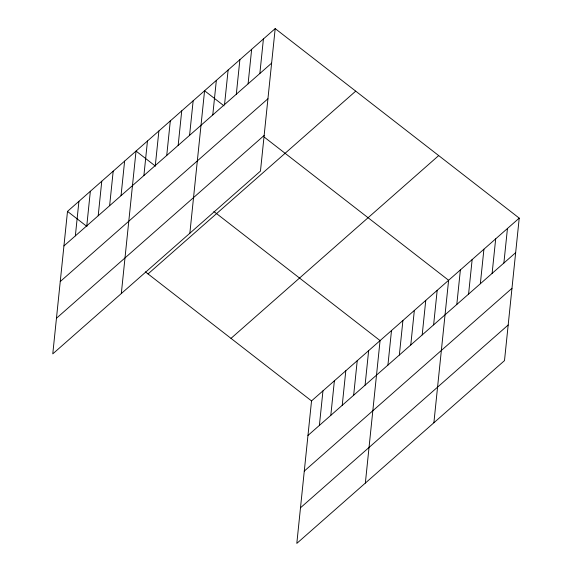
<?xml version="1.0" encoding="UTF-8"?>
<svg xmlns="http://www.w3.org/2000/svg" width="572" height="572" viewBox="0 0 572 572"><rect width="100%" height="100%" fill="white"/><g stroke="black" fill="none" stroke-linecap="round" stroke-linejoin="round"><path stroke-width="0.86" d="M275.189 28.6L67.503 211.383L52.774 353.868L260.467 171.085L275.189 28.6L519.226 218.132L504.497 360.617L296.811 543.4L311.533 400.915L519.226 218.132M75.354 235.871L78.922 201.33M86.78 225.818L90.347 191.277M98.198 215.766L101.773 181.224M109.624 205.713L113.192 171.171M121.042 195.66L124.617 161.118M121.314 293.55L136.036 151.065L155.498 166.18M143.894 175.554L147.462 141.012M155.312 165.501L158.887 130.959M166.738 155.448L170.306 120.906M178.157 145.395L181.732 110.854M189.582 135.342L193.15 100.801M189.854 233.233L204.576 90.748L224.038 105.863M212.777 114.929L216.345 80.387M224.546 104.576L228.114 70.034M236.315 94.216L239.882 59.674M248.084 83.855L251.651 49.314M259.852 73.502L263.42 38.96M319.39 425.404L322.958 390.862M330.809 415.351L334.384 380.809M342.235 405.298L345.803 370.756M353.66 395.245L357.228 360.703M365.079 385.192L368.647 350.65M365.351 483.083L380.073 340.597L213.885 211.526M387.923 365.086L391.498 330.544M399.349 355.033L402.917 320.492M410.775 344.98L414.342 310.439M422.193 334.927L425.761 300.379M433.619 324.875L437.187 290.326M433.883 422.765L448.612 280.273L264.3 137.137M456.806 304.461L460.381 269.92M468.575 294.101L472.15 259.559M480.344 283.748L483.919 249.199M492.113 273.387L495.688 238.846M503.882 263.027L507.457 228.485M63.935 245.924L271.621 63.142M60.253 281.546L267.939 98.763M56.456 318.247L264.142 135.464M148.034 273.931L355.72 91.141M231.002 338.367L438.695 155.584M307.965 435.456L515.651 252.674M304.283 471.078L511.976 288.295M300.493 507.779L508.179 324.996M67.503 211.383L86.965 226.498M145.345 271.843L311.533 400.915"/></g></svg>
